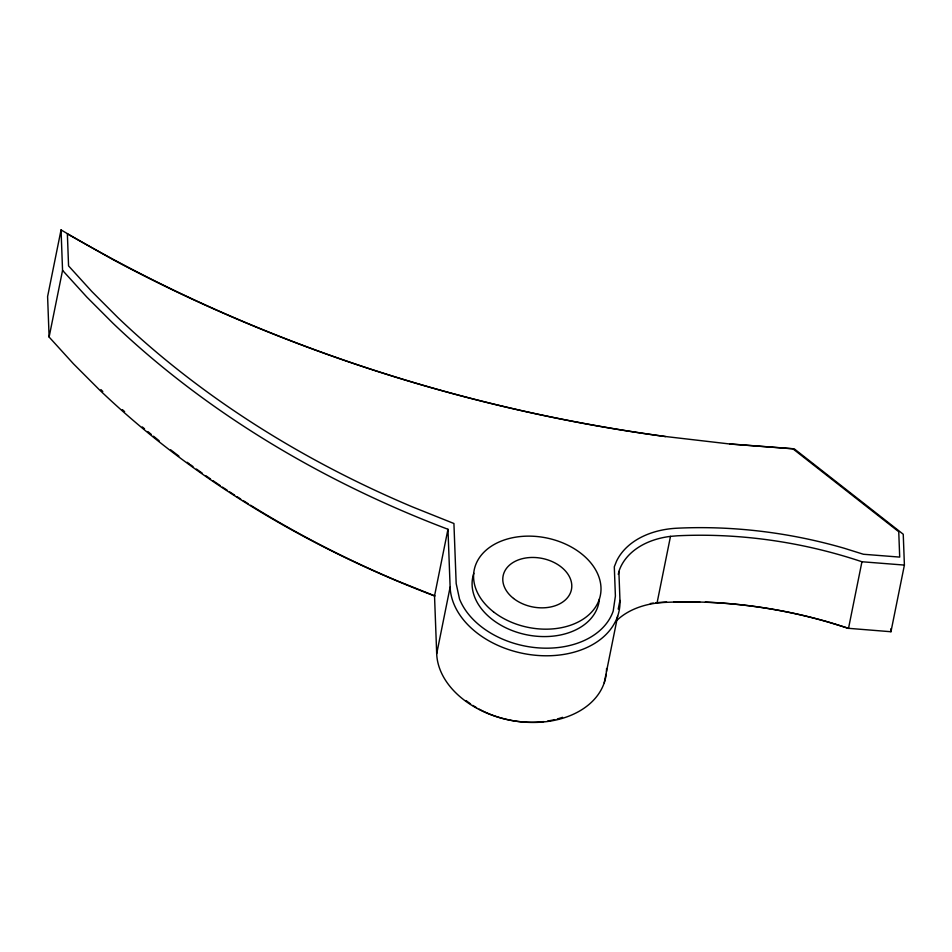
<?xml version="1.0" encoding="UTF-8"?>
<svg xmlns="http://www.w3.org/2000/svg" width="952" height="952" viewBox="0 0 952 952"><rect width="100%" height="100%" fill="white"/><g stroke="black" fill="none" stroke-linecap="round" stroke-linejoin="round"><path stroke-width="1.43" d="M665.65 436.587A1196.438 848.958 11.4 0 1 113.336 259.801L67.366 233.906L68.568 265.905L91.892 291.562L117.739 317.433A834.987 592.489 11.4 0 0 412.49 506.916L453.925 523.505L456.175 583.564L459.507 598.986A80.373 57.037 11.4 0 0 537.963 647.848A80.373 57.037 11.4 0 0 613.207 611.041L615.397 596.047L614.302 566.809L616.503 561.263A81.456 57.798 11.4 0 1 677.134 528.205A370.685 263.026 11.4 0 1 844.15 548.233L863.393 554.254L899.699 557.098L898.747 531.716L792.909 448.808L730.458 444.072L665.174 436.48A1191.071 845.15 11.4 0 1 61.047 229.908L47.6 296.572L49.111 337.044L73.471 363.831L99.484 389.88A840.354 596.297 11.4 0 0 434.528 595.94L436.694 653.762A85.787 60.868 11.4 0 0 518.864 721.592A85.787 60.868 11.4 0 0 606.198 674.349M49.111 337.044L62.558 270.38L61.047 229.908M434.528 595.94L447.964 529.276A840.354 596.297 11.4 0 1 112.931 323.216L86.918 297.167L62.558 270.38M436.694 653.762L450.129 587.098L447.964 529.276M618.3 574.413L618.883 571.509A76.112 54.014 11.4 0 1 670.494 536.369L677.491 535.786A365.259 259.182 11.4 0 1 861.941 561.751L904.4 565.083L903.246 534.239L794.206 448.82L729.696 443.93M618.217 609.113L619.966 600.414L618.883 571.509M604.234 682.822L617.669 616.158M616.967 620.276A76.112 54.014 11.4 0 1 657.047 603.033L670.494 536.369M861.941 561.751L848.506 628.415A365.259 259.182 11.4 0 0 664.044 602.438L657.047 603.033M705.337 602.104A370.685 263.026 11.4 0 1 829.216 622.299L848.458 628.32L890.953 631.735L904.4 565.083M434.981 595.964L397.555 580.994A834.987 592.489 11.4 0 1 250.578 505.238M100.912 389.606L102.804 391.498M890.846 628.808L890.953 631.735M619.966 600.414A85.787 60.868 11.4 0 1 537.356 655.428A85.787 60.868 11.4 0 1 450.129 587.098M606.555 668.53A85.787 60.868 11.4 0 1 606.472 671.446M599.391 599.058A64.343 45.648 11.4 0 1 526.444 634.746A64.343 45.648 11.4 0 1 473.834 573.259M666.638 602.08A370.685 263.026 11.4 0 0 662.199 602.283A81.456 57.798 11.4 0 0 655.976 602.759M674.064 601.854A370.685 263.026 11.4 0 1 699.744 601.914M650.359 603.544A81.456 57.798 11.4 0 1 653.274 603.092M562.537 717.32A80.42 57.06 11.4 0 1 557.372 718.927M554.695 719.617A80.42 57.06 11.4 0 1 547.781 720.997M543.556 721.592A80.42 57.06 11.4 0 1 479.082 709.085M476.571 707.669A80.42 57.06 11.4 0 1 472.906 705.432M470.562 703.861A80.42 57.06 11.4 0 1 466.099 700.589M248.103 503.691A834.987 592.489 11.4 0 1 243.165 500.585M240.701 499.026A834.987 592.489 11.4 0 1 237.036 496.67M234.585 495.099A834.987 592.489 11.4 0 1 229.73 491.922M227.302 490.328A834.987 592.489 11.4 0 1 222.482 487.127M220.09 485.508A834.987 592.489 11.4 0 1 212.927 480.641M210.559 478.999A834.987 592.489 11.4 0 1 205.834 475.714M202.312 473.239A834.987 592.489 11.4 0 1 196.481 469.074M193.006 466.563A834.987 592.489 11.4 0 1 190.697 464.885M189.543 464.04A834.987 592.489 11.4 0 1 187.163 462.279M178.869 456.091A834.987 592.489 11.4 0 1 170.682 449.832M159.162 440.776A834.987 592.489 11.4 0 1 153.486 436.195M151.237 434.35A834.987 592.489 11.4 0 1 147.857 431.577M144.514 428.781A834.987 592.489 11.4 0 1 142.288 426.924M124.617 411.633A834.987 592.489 11.4 0 1 122.391 409.646M513.556 598.451A34.855 24.728 11.4 0 0 570.855 591.751A34.855 24.728 11.4 0 0 527.456 557.753A34.855 24.728 11.4 0 0 513.556 598.451M493.481 611.827A64.343 45.648 11.4 0 0 599.26 599.451A64.343 45.648 11.4 0 0 519.137 536.678A64.343 45.648 11.4 0 0 493.481 611.827"/></g></svg>
